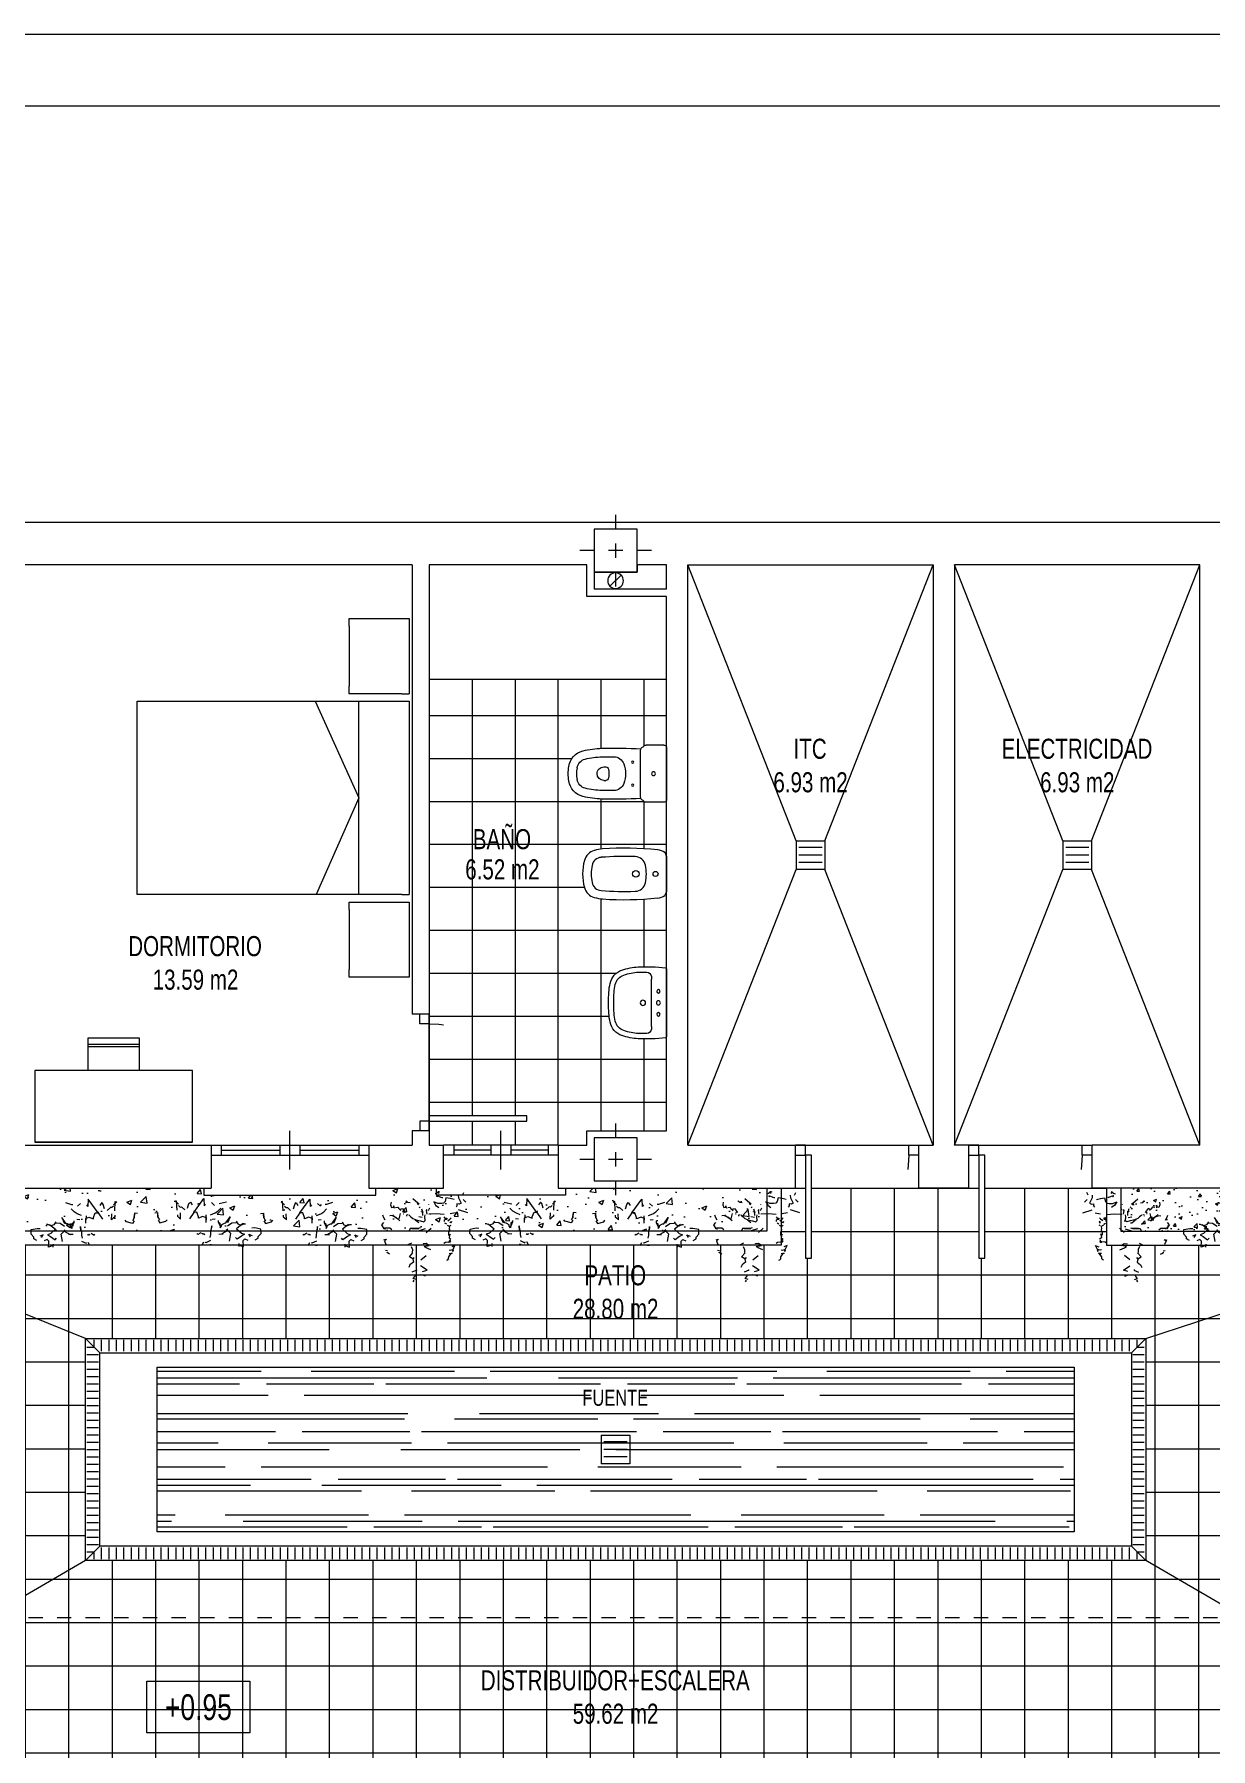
# Model space of a CAD drawing. Header units: millimetres. Extents: x 1426 to 1585, y -58 to 4.
# Drawn here: x 1448.2 to 1456.42, y -40 to -28.03 of the extents above; entities that cross this region are included whole.
import ezdxf
from ezdxf.enums import TextEntityAlignment as Align

# ---------------------------------------------------------------- set-up
doc = ezdxf.new("R2010")
doc.units = ezdxf.units.MM
doc.header["$LTSCALE"] = 0.35
for name, pattern in [('DASHDOT', [1, 0.5, -0.25, 0, -0.25]), ('HIDDEN', [0.375, 0.25, -0.125]), ('PUNTOS', [6.35, 0, -6.35])]:
    doc.linetypes.add(name, pattern=pattern)
doc.layers.add('AGUA', color=7, linetype='Continuous', lineweight=0, true_color=0xc1dff0)
doc.layers.add('VEGETACION', color=7, linetype='Continuous', lineweight=0, true_color=0x5c7a00)
for name, color, linetype, lineweight in [('BAJANTES', 9, 'Continuous', 0), ('BARRIDO_PUERTA', 251, 'PUNTOS', 0), ('CARPINTERIA', 4, 'Continuous', 0), ('ESCALERAS', 7, 'Continuous', 0), ('FORMATO', 7, 'Continuous', 0), ('GRAFISMOS', 8, 'DASHDOT', 0), ('MOBILIARIO', 7, 'Continuous', 0), ('MUEBLES', 7, 'Continuous', 0), ('MUROS', 1, 'Continuous', 0), ('OCULTO', 11, 'HIDDEN', 0), ('PENDIENTES', 250, 'Continuous', 0), ('PILARES', 7, 'Continuous', 0), ('SANITARIOS', 7, 'Continuous', 0), ('SOLERIA', 251, 'Continuous', 0), ('SUMIDEROS', 8, 'Continuous', 0), ('SUPERFICIES', 2, 'Continuous', 0), ('TEXTOS', 3, 'Continuous', 0), ('TRAMAS', 8, 'Continuous', 0)]:
    doc.layers.add(name, color=color, linetype=linetype, lineweight=lineweight)
doc.styles.add('SWIS721 Lt', font='swisscl.ttf')

# ---------------------------------------------------------------- blocks, each defined once
blk = doc.blocks.new('S BIDE1')
at = {"layer": 'SANITARIOS'}
blk.add_line((-0.125, 0), (0.125, 0), dxfattribs=at)
for centre, radius in [((0, -0.076), 0.0175), ((0, -0.214), 0.023)]:
    blk.add_circle(centre, radius, dxfattribs=at)
for centre, radius, start, end in [((2.062, -0.293), 2.242, 174.0757, 183.9117), ((-0.069, -0.071), 0.1, 143.7352, 174.0757), ((-0.125, -0.03), 0.03, 90, 143.7359), ((0.125, -0.03), 0.03, 36.2641, 90), ((0.069, -0.071), 0.1, 5.9243, 36.2648), ((-2.062, -0.293), 2.242, 356.0883, 5.9243), ((2.062, -0.293), 2.184, 178.0219, 184.2815), ((-0.046, -0.22), 0.075, 101.7302, 178.0219), ((0, -0.44), 0.3, 78.2698, 101.7302), ((0.046, -0.22), 0.075, 1.9781, 78.2698), ((-2.062, -0.293), 2.184, 355.7185, 1.9781), ((0.105, -0.426), 0.28, 183.9117, 195.9492), ((-0.046, -0.45), 0.07, 184.2815, 258.4376), ((0.046, -0.45), 0.07, 281.5624, 355.7185), ((-0.105, -0.426), 0.28, 344.0508, 356.0883), ((-0.068, -0.476), 0.1, 195.9492, 254.7244), ((0, -0.225), 0.36, 254.7244, 285.2756), ((0, -0.225), 0.3, 258.4376, 281.5624), ((0.069, -0.476), 0.1, 285.2756, 344.0508)]:
    blk.add_arc(centre, radius, start, end, dxfattribs=at)
blk = doc.blocks.new('S LAVABO1')
at = {"layer": 'SANITARIOS'}
for p, q in [((0.296, 0), (-0.296, 0)), ((-0.207, -0.13), (0.207, -0.13))]:
    blk.add_line(p, q, dxfattribs=at)
for centre, radius in [((-0.1, -0.07), 0.015), ((0, -0.07), 0.0175), ((0.1, -0.07), 0.015), ((0, -0.205), 0.023)]:
    blk.add_circle(centre, radius, dxfattribs=at)
for centre, radius, start, end in [((-0.296, -0.01), 0.01, 90, 173.6262), ((0.296, -0.01), 0.01, 6.3738, 90), ((1.185, -0.175), 1.5, 173.6262, 182.693), ((-0.227, -0.171), 0.04, 95.5937, 179.6995), ((-0.207, -0.38), 0.25, 90, 95.5937), ((0.207, -0.38), 0.25, 84.4063, 90), ((0.227, -0.171), 0.04, 0.3005, 84.4063), ((-1.185, -0.175), 1.5, 357.307, 6.3738), ((0.186, -0.222), 0.5, 182.693, 199.3406), ((1.186, -0.221), 1.454, 178.0234, 180.898), ((0.186, -0.222), 0.454, 182.693, 199.3406), ((-0.186, -0.222), 0.454, 340.6594, 357.307), ((-1.186, -0.221), 1.454, 359.102, 1.9766), ((-0.186, -0.222), 0.5, 340.6594, 357.307), ((-0.135, -0.335), 0.16, 199.3406, 257.4429), ((-0.135, -0.335), 0.114, 199.3406, 257.4429), ((-0.061, -0.003), 0.454, 257.4429, 266.4982), ((0.061, -0.003), 0.454, 273.5018, 282.5571), ((0.135, -0.335), 0.114, 282.5571, 340.6594), ((0.135, -0.335), 0.16, 282.5571, 340.6594), ((-0.061, -0.003), 0.5, 257.4429, 266.4982), ((0, 0.995), 1.5, 266.4982, 273.5018), ((0, 0.995), 1.454, 266.4982, 273.5018), ((0.061, -0.003), 0.5, 273.5018, 282.5571)]:
    blk.add_arc(centre, radius, start, end, dxfattribs=at)
blk = doc.blocks.new('S INODORO1')
at = {"layer": 'SANITARIOS'}
for p, q in [((0.188, 0), (-0.188, 0)), ((-0.2, -0.018), (-0.2, -0.141)), ((0.2, -0.018), (0.2, -0.141)), ((-0.192, -0.157), (-0.188, -0.162)), ((-0.164, -0.18), (0.164, -0.18)), ((0.192, -0.157), (0.188, -0.162)), ((-0.047, -0.437), (-0.047, -0.424)), ((0.047, -0.437), (0.047, -0.424))]:
    blk.add_line(p, q, dxfattribs=at)
blk.add_lwpolyline([(0.118, -0.367, 0.314585), (0.068, -0.297)], format="xyb", dxfattribs=at)
for centre, radius in [((0, -0.09), 0.0135), ((0, -0.09), 0.0135), ((-0.08, -0.236), 0.0075), ((0.08, -0.236), 0.0075)]:
    blk.add_circle(centre, radius, dxfattribs=at)
for centre, radius, start, end in [((0.18, -0.018), 0.02, 0, 65.6901), ((-0.18, -0.018), 0.02, 114.3099, 180), ((-0.181, -0.141), 0.019, 180, 235.0628), ((-0.164, -0.155), 0.025, 196.2152, 246.6224), ((5.322, -0.383), 5.5, 177.8638, 180.7095), ((-0.164, -0.155), 0.025, 246.6224, 270), ((0.164, -0.155), 0.025, 270, 293.3776), ((0.164, -0.155), 0.025, 293.3776, 343.7848), ((-5.322, -0.383), 5.5, 359.2905, 2.1362), ((0.181, -0.141), 0.019, 304.9372, 0), ((-0.043, -0.368), 0.075, 109.984, 179.8352), ((0, -0.485), 0.2, 70.016, 109.984), ((0.373, -0.444), 0.55, 180.7095, 194.5395), ((5.322, -0.383), 5.44, 179.8352, 180.7095), ((0.373, -0.444), 0.49, 180.7095, 194.5395), ((-0.027, -0.424), 0.02, 99.7151, 180), ((0, -0.437), 0.047, 180, 270), ((0, -0.582), 0.18, 80.2849, 99.7151), ((0, -0.437), 0.047, 270, 0), ((0.027, -0.424), 0.02, 0, 80.2849), ((-0.373, -0.444), 0.49, 345.4605, 359.2905), ((-5.322, -0.383), 5.44, 359.2905, 0.1648), ((-0.373, -0.444), 0.55, 345.4605, 359.2905), ((-0.03, -0.549), 0.134, 194.5395, 261.1838), ((-0.03, -0.549), 0.074, 194.5395, 261.1838), ((0.03, -0.549), 0.074, 278.8162, 345.4605), ((0.03, -0.549), 0.134, 278.8162, 345.4605), ((0, -0.355), 0.33, 261.1838, 278.8162), ((0, -0.355), 0.27, 261.1838, 278.8162)]:
    blk.add_arc(centre, radius, start, end, dxfattribs=at)
blk = doc.blocks.new('ARB PLANTA3')
at = {"layer": 'VEGETACION'}
for p, q in [((0.171, 0.309), (0.162, 0.309)), ((0.162, 0.309), (0.183, 0.288)), ((0.174, 0.246), (0.171, 0.309)), ((0.184, 0.278), (0.195, 0.267)), ((0.195, 0.267), (0.205, 0.268)), ((0.205, 0.268), (0.228, 0.248)), ((0.248, 0.26), (0.256, 0.291)), ((0.256, 0.291), (0.267, 0.302)), ((0.267, 0.302), (0.279, 0.282)), ((0.29, 0.24), (0.291, 0.23)), ((0.291, 0.23), (0.361, 0.327)), ((0.361, 0.327), (0.363, 0.275)), ((0.372, 0.286), (0.363, 0.275)), ((0.436, 0.278), (0.415, 0.298)), ((0.459, 0.238), (0.479, 0.259)), ((0.477, 0.291), (0.467, 0.29)), ((0.519, 0.302), (0.477, 0.291)), ((0.018, 0.228), (0.038, 0.229)), ((0.038, 0.229), (0.04, 0.197)), ((0.04, 0.197), (0.039, 0.219)), ((0.04, 0.197), (0.052, 0.177)), ((0.041, 0.176), (0.053, 0.156)), ((0.053, 0.156), (0.095, 0.169)), ((0.095, 0.169), (0.104, 0.179)), ((0.176, 0.214), (0.176, 0.203)), ((0.176, 0.203), (0.187, 0.194)), ((0.187, 0.194), (0.199, 0.183)), ((0.199, 0.183), (0.197, 0.226)), ((0.291, 0.23), (0.261, 0.186)), ((0.311, 0.231), (0.291, 0.23)), ((0.324, 0.2), (0.311, 0.231)), ((0.355, 0.201), (0.324, 0.189)), ((0.324, 0.189), (0.324, 0.2)), ((0.377, 0.191), (0.355, 0.201)), ((0.376, 0.212), (0.377, 0.181)), ((0.378, 0.16), (0.377, 0.191)), ((0.407, 0.213), (0.439, 0.226)), ((0.412, 0.106), (0.416, 0.133)), ((0.414, 0.126), (0.413, 0.115)), ((0.416, 0.131), (0.414, 0.126)), ((0.416, 0.133), (0.416, 0.136)), ((0.416, 0.136), (0.416, 0.131)), ((0.42, 0.183), (0.44, 0.184)), ((0.439, 0.226), (0.459, 0.238)), ((0.462, 0.174), (0.462, 0.163)), ((0.462, 0.163), (0.474, 0.133)), ((0.462, 0.163), (0.473, 0.154)), ((0.473, 0.154), (0.475, 0.122)), ((0.475, 0.122), (0.484, 0.134)), ((0.484, 0.143), (0.505, 0.155)), ((0.484, 0.134), (0.484, 0.143)), ((0.505, 0.155), (0.515, 0.156)), ((0.515, 0.156), (0.545, 0.199)), ((0.545, 0.199), (0.526, 0.156)), ((0.527, 0.136), (0.557, 0.158)), ((0.557, 0.158), (0.588, 0.159)), ((0.587, 0.169), (0.599, 0.149)), ((0.631, 0.15), (0.59, 0.116)), ((0.599, 0.149), (0.62, 0.14)), ((0.62, 0.14), (0.642, 0.15)), ((0.642, 0.15), (0.652, 0.151)), ((0.716, 0.122), (0.696, 0.121)), ((0.758, 0.114), (0.716, 0.122)), ((0.319, 0.076), (0.314, 0.082)), ((0.34, 0.088), (0.319, 0.076)), ((0.36, 0.078), (0.348, 0.082)), ((0.35, 0.003), (0.361, 0.025)), ((0.36, 0.078), (0.352, 0.077)), ((0.358, 0.082), (0.367, 0.076)), ((0.373, 0.021), (0.375, 0.023)), ((0.375, 0.018), (0.373, 0.021)), ((0.408, 0.034), (0.375, 0.018)), ((0.402, 0.006), (0.414, 0.006)), ((0.407, 0.075), (0.403, 0.054)), ((0.408, 0.096), (0.407, 0.075)), ((0.413, 0.115), (0.408, 0.096)), ((0.466, 0.079), (0.497, 0.081)), ((0.528, 0.104), (0.486, 0.08)), ((0.528, 0.114), (0.517, 0.103)), ((0.55, 0.083), (0.528, 0.104)), ((0.541, 0.03), (0.55, 0.083)), ((0.593, 0.043), (0.583, 0.054)), ((0.59, 0.116), (0.623, 0.086)), ((0.624, 0.065), (0.593, 0.043)), ((0.605, 0.012), (0.606, -0.008)), ((0.606, 0.002), (0.638, -0.007)), ((0.623, 0.086), (0.645, 0.077)), ((0.645, 0.077), (0.624, 0.065)), ((0.636, 0.034), (0.647, 0.046)), ((0.638, -0.007), (0.636, 0.034)), ((0.647, 0.046), (0.668, 0.036)), ((0.687, 0.059), (0.676, 0.079)), ((0.676, 0.079), (0.698, 0.069)), ((0.72, 0.038), (0.74, 0.05)), ((0.74, 0.061), (0.76, 0.082)), ((0.74, 0.05), (0.74, 0.061)), ((0.76, 0.082), (0.758, 0.114))]:
    blk.add_line(p, q, dxfattribs=at)
blk = doc.blocks.new('A$C11F77CA4')
at = {"layer": 'VEGETACION'}
for p, q in [((1.227, 0.615), (1.219, 0.613)), ((1.238, 0.623), (1.227, 0.615)), ((1.229, 0.597), (1.235, 0.6)), ((1.24, 0.593), (1.235, 0.6)), ((1.235, 0.6), (1.266, 0.587)), ((1.25, 0.628), (1.238, 0.623)), ((1.245, 0.616), (1.242, 0.632)), ((1.38, 0.604), (1.381, 0.585)), ((1.409, 0.605), (1.419, 0.622)), ((0.154, 0.559), (0.144, 0.558)), ((0.144, 0.558), (0.166, 0.537)), ((0.157, 0.495), (0.154, 0.559)), ((0.166, 0.527), (0.178, 0.517)), ((0.178, 0.517), (0.187, 0.517)), ((0.187, 0.517), (0.21, 0.498)), ((0.23, 0.509), (0.239, 0.54)), ((0.239, 0.54), (0.249, 0.552)), ((0.273, 0.48), (0.243, 0.436)), ((0.249, 0.552), (0.261, 0.532)), ((0.273, 0.48), (0.343, 0.577)), ((0.273, 0.489), (0.273, 0.48)), ((0.294, 0.481), (0.273, 0.48)), ((0.306, 0.449), (0.294, 0.481)), ((0.343, 0.577), (0.346, 0.524)), ((0.355, 0.536), (0.346, 0.524)), ((0.419, 0.528), (0.397, 0.547)), ((0.421, 0.475), (0.441, 0.487)), ((0.441, 0.487), (0.461, 0.509)), ((0.46, 0.54), (0.45, 0.54)), ((0.502, 0.552), (0.46, 0.54)), ((0.911, 0.555), (0.908, 0.536)), ((0.908, 0.536), (0.915, 0.518)), ((0.915, 0.518), (0.929, 0.52)), ((0.929, 0.52), (0.93, 0.53)), ((0.93, 0.53), (0.929, 0.523)), ((0.929, 0.523), (0.935, 0.514)), ((0.943, 0.519), (0.957, 0.52)), ((0.957, 0.52), (0.965, 0.516)), ((0.963, 0.513), (0.98, 0.498)), ((0.979, 0.507), (0.991, 0.512)), ((0.981, 0.507), (0.979, 0.507)), ((0.991, 0.512), (1.011, 0.483)), ((1.011, 0.488), (0.997, 0.48)), ((1.027, 0.553), (1.017, 0.564)), ((1.017, 0.564), (1.017, 0.557)), ((1.044, 0.551), (1.027, 0.553)), ((1.081, 0.563), (1.062, 0.578)), ((1.107, 0.541), (1.081, 0.563)), ((1.092, 0.546), (1.103, 0.536)), ((1.113, 0.516), (1.109, 0.523)), ((1.123, 0.489), (1.123, 0.491)), ((1.124, 0.509), (1.133, 0.484)), ((1.132, 0.463), (1.131, 0.493)), ((1.158, 0.497), (1.162, 0.504)), ((1.163, 0.472), (1.158, 0.497)), ((1.172, 0.539), (1.172, 0.537)), ((1.172, 0.498), (1.177, 0.507)), ((1.177, 0.507), (1.181, 0.516)), ((1.237, 0.545), (1.209, 0.557)), ((1.209, 0.557), (1.222, 0.534)), ((1.222, 0.534), (1.245, 0.519)), ((1.235, 0.595), (1.229, 0.597)), ((1.262, 0.546), (1.237, 0.545)), ((1.278, 0.549), (1.262, 0.546)), ((1.266, 0.587), (1.272, 0.587)), ((1.289, 0.559), (1.278, 0.549)), ((1.294, 0.586), (1.289, 0.559)), ((1.323, 0.581), (1.294, 0.586)), ((1.351, 0.575), (1.323, 0.581)), ((1.361, 0.481), (1.323, 0.475)), ((1.371, 0.53), (1.365, 0.521)), ((1.386, 0.542), (1.371, 0.544)), ((1.371, 0.544), (1.371, 0.53)), ((1.381, 0.585), (1.4, 0.548)), ((1.447, 0.48), (1.382, 0.501)), ((1.4, 0.548), (1.386, 0.542)), ((1.415, 0.573), (1.434, 0.556)), ((0, 0.477), (0.021, 0.478)), ((0.021, 0.478), (0.022, 0.447)), ((0.022, 0.447), (0.021, 0.469)), ((0.022, 0.447), (0.034, 0.426)), ((0.023, 0.426), (0.035, 0.406)), ((0.035, 0.406), (0.077, 0.419)), ((0.077, 0.419), (0.086, 0.429)), ((0.158, 0.464), (0.158, 0.453)), ((0.158, 0.453), (0.17, 0.443)), ((0.17, 0.443), (0.181, 0.433)), ((0.181, 0.433), (0.179, 0.475)), ((0.307, 0.438), (0.306, 0.449)), ((0.338, 0.451), (0.307, 0.438)), ((0.359, 0.441), (0.338, 0.451)), ((0.358, 0.461), (0.359, 0.431)), ((0.36, 0.409), (0.359, 0.441)), ((0.39, 0.463), (0.421, 0.475)), ((0.395, 0.364), (0.39, 0.346)), ((0.394, 0.355), (0.398, 0.383)), ((0.396, 0.376), (0.395, 0.364)), ((0.398, 0.381), (0.396, 0.376)), ((0.398, 0.383), (0.398, 0.385)), ((0.398, 0.385), (0.398, 0.381)), ((0.402, 0.433), (0.423, 0.434)), ((0.444, 0.424), (0.444, 0.413)), ((0.444, 0.413), (0.457, 0.383)), ((0.444, 0.413), (0.456, 0.404)), ((0.456, 0.404), (0.457, 0.372)), ((0.457, 0.372), (0.466, 0.383)), ((0.466, 0.393), (0.487, 0.405)), ((0.466, 0.383), (0.466, 0.393)), ((0.487, 0.405), (0.497, 0.405)), ((0.497, 0.405), (0.527, 0.448)), ((0.51, 0.363), (0.499, 0.353)), ((0.527, 0.448), (0.508, 0.406)), ((0.509, 0.385), (0.54, 0.407)), ((0.54, 0.407), (0.57, 0.409)), ((0.57, 0.418), (0.582, 0.398)), ((0.613, 0.399), (0.572, 0.366)), ((0.572, 0.366), (0.605, 0.336)), ((0.582, 0.398), (0.603, 0.389)), ((0.603, 0.389), (0.624, 0.4)), ((0.624, 0.4), (0.634, 0.4)), ((0.699, 0.372), (0.678, 0.371)), ((0.741, 0.364), (0.699, 0.372)), ((0.742, 0.332), (0.741, 0.364)), ((0.858, 0.413), (0.843, 0.398)), ((0.843, 0.398), (0.86, 0.369)), ((0.848, 0.388), (0.855, 0.387)), ((0.87, 0.366), (0.848, 0.388)), ((0.86, 0.446), (0.853, 0.464)), ((0.869, 0.429), (0.86, 0.446)), ((0.865, 0.369), (0.87, 0.366)), ((0.902, 0.373), (0.867, 0.373)), ((0.925, 0.463), (0.902, 0.46)), ((0.916, 0.363), (0.902, 0.373)), ((0.921, 0.463), (0.927, 0.468)), ((0.934, 0.456), (0.921, 0.46)), ((0.929, 0.461), (0.959, 0.44)), ((0.973, 0.424), (0.944, 0.45)), ((0.959, 0.44), (0.967, 0.438)), ((0.967, 0.438), (0.977, 0.477)), ((0.997, 0.473), (1.001, 0.473)), ((1.017, 0.467), (1.022, 0.465)), ((1.019, 0.46), (1.018, 0.458)), ((1.022, 0.465), (1.025, 0.47)), ((1.025, 0.47), (1.025, 0.468)), ((1.034, 0.468), (1.042, 0.459)), ((1.045, 0.372), (1.036, 0.351)), ((1.042, 0.459), (1.05, 0.453)), ((1.1, 0.371), (1.045, 0.372)), ((1.05, 0.453), (1.063, 0.442)), ((1.057, 0.371), (1.104, 0.372)), ((1.063, 0.442), (1.075, 0.436)), ((1.075, 0.436), (1.092, 0.43)), ((1.104, 0.411), (1.08, 0.429)), ((1.092, 0.43), (1.116, 0.424)), ((1.113, 0.377), (1.1, 0.371)), ((1.129, 0.448), (1.104, 0.453)), ((1.15, 0.37), (1.106, 0.356)), ((1.116, 0.424), (1.14, 0.418)), ((1.14, 0.418), (1.149, 0.428)), ((1.147, 0.452), (1.148, 0.466)), ((1.149, 0.428), (1.147, 0.452)), ((1.157, 0.343), (1.19, 0.374)), ((1.225, 0.475), (1.175, 0.472)), ((1.281, 0.47), (1.225, 0.475)), ((1.28, 0.452), (1.287, 0.444)), ((1.283, 0.421), (1.284, 0.431)), ((1.284, 0.431), (1.297, 0.44)), ((1.297, 0.44), (1.286, 0.436)), ((1.287, 0.444), (1.3, 0.443)), ((1.3, 0.402), (1.287, 0.409)), ((1.3, 0.443), (1.297, 0.432)), ((1.302, 0.394), (1.312, 0.389)), ((1.307, 0.426), (1.322, 0.436)), ((1.312, 0.389), (1.319, 0.384)), ((1.318, 0.363), (1.312, 0.344)), ((1.318, 0.363), (1.315, 0.361)), ((1.319, 0.384), (1.317, 0.375)), ((1.317, 0.375), (1.318, 0.363)), ((1.33, 0.445), (1.321, 0.436)), ((1.322, 0.413), (1.333, 0.421)), ((1.322, 0.391), (1.331, 0.394)), ((1.333, 0.421), (1.327, 0.409)), ((0.301, 0.325), (0.297, 0.332)), ((0.322, 0.338), (0.301, 0.325)), ((0.342, 0.327), (0.33, 0.331)), ((0.332, 0.253), (0.343, 0.274)), ((0.342, 0.327), (0.334, 0.327)), ((0.341, 0.332), (0.349, 0.325)), ((0.356, 0.27), (0.357, 0.272)), ((0.357, 0.268), (0.356, 0.27)), ((0.391, 0.284), (0.357, 0.268)), ((0.384, 0.255), (0.396, 0.256)), ((0.389, 0.325), (0.386, 0.304)), ((0.39, 0.346), (0.389, 0.325)), ((0.448, 0.329), (0.48, 0.33)), ((0.51, 0.353), (0.469, 0.33)), ((0.532, 0.332), (0.51, 0.353)), ((0.523, 0.28), (0.532, 0.332)), ((0.575, 0.293), (0.565, 0.303)), ((0.606, 0.315), (0.575, 0.293)), ((0.588, 0.262), (0.589, 0.241)), ((0.588, 0.252), (0.62, 0.242)), ((0.605, 0.336), (0.627, 0.327)), ((0.627, 0.327), (0.606, 0.315)), ((0.618, 0.284), (0.629, 0.295)), ((0.62, 0.242), (0.618, 0.284)), ((0.629, 0.295), (0.65, 0.285)), ((0.67, 0.308), (0.658, 0.328)), ((0.658, 0.328), (0.68, 0.318)), ((0.702, 0.288), (0.723, 0.299)), ((0.722, 0.31), (0.742, 0.332)), ((0.723, 0.299), (0.722, 0.31)), ((0.871, 0.295), (0.859, 0.289)), ((0.871, 0.29), (0.864, 0.285)), ((0.864, 0.285), (0.875, 0.259)), ((0.878, 0.295), (0.871, 0.29)), ((0.891, 0.356), (0.893, 0.359)), ((1.053, 0.268), (1.029, 0.258)), ((1.051, 0.245), (1.061, 0.225)), ((1.136, 0.265), (1.138, 0.267)), ((1.157, 0.266), (1.136, 0.265)), ((1.141, 0.246), (1.178, 0.253)), ((1.155, 0.237), (1.141, 0.246)), ((1.178, 0.253), (1.157, 0.266)), ((1.28, 0.268), (1.29, 0.276)), ((1.29, 0.276), (1.314, 0.278)), ((1.312, 0.344), (1.312, 0.326)), ((1.312, 0.326), (1.324, 0.332)), ((1.313, 0.273), (1.326, 0.29)), ((1.316, 0.276), (1.313, 0.273)), ((1.329, 0.284), (1.316, 0.276)), ((1.318, 0.322), (1.317, 0.306)), ((1.317, 0.306), (1.329, 0.297)), ((1.324, 0.332), (1.318, 0.322)), ((1.326, 0.29), (1.322, 0.289)), ((1.322, 0.271), (1.324, 0.274)), ((1.357, 0.252), (1.335, 0.244)), ((1.342, 0.221), (1.357, 0.252)), ((0.886, 0.216), (0.872, 0.219)), ((0.884, 0.204), (0.884, 0.207)), ((0.887, 0.202), (0.884, 0.204)), ((0.884, 0.204), (0.887, 0.202)), ((0.894, 0.196), (0.884, 0.204)), ((0.903, 0.193), (0.894, 0.196)), ((1.039, 0.174), (1.064, 0.201)), ((1.063, 0.159), (1.039, 0.174)), ((1.068, 0.136), (1.043, 0.119)), ((1.061, 0.225), (1.059, 0.205)), ((1.071, 0.168), (1.062, 0.157)), ((1.062, 0.157), (1.068, 0.136)), ((1.118, 0.153), (1.155, 0.183)), ((1.188, 0.222), (1.155, 0.237)), ((1.3, 0.15), (1.307, 0.153)), ((1.307, 0.153), (1.313, 0.159)), ((1.313, 0.159), (1.311, 0.157)), ((1.311, 0.157), (1.313, 0.159)), ((1.313, 0.162), (1.314, 0.174)), ((1.313, 0.159), (1.313, 0.162)), ((1.314, 0.174), (1.331, 0.197)), ((1.316, 0.223), (1.325, 0.22)), ((1.316, 0.198), (1.327, 0.199)), ((1.337, 0.199), (1.321, 0.194)), ((1.325, 0.22), (1.342, 0.225)), ((1.331, 0.197), (1.337, 0.199)), ((1.342, 0.225), (1.341, 0.219)), ((1.341, 0.212), (1.342, 0.221)), ((1.341, 0.219), (1.345, 0.218)), ((1.345, 0.218), (1.341, 0.212)), ((1.043, 0.119), (1.034, 0.1)), ((1.091, 0.08), (1.057, 0.067)), ((1.071, 0.01), (1.064, 0)), ((1.065, 0.023), (1.076, 0.037)), ((1.086, 0.016), (1.065, 0.023)), ((1.076, 0.037), (1.081, 0.046)), ((1.086, 0.083), (1.091, 0.08)), ((1.134, 0.045), (1.114, 0.048)), ((1.163, 0.08), (1.117, 0.111)), ((1.131, 0.071), (1.163, 0.08)), ((1.152, 0.038), (1.134, 0.045))]:
    blk.add_line(p, q, dxfattribs=at)
blk = doc.blocks.new('PILAR 30x30')
at = {"layer": 'GRAFISMOS', "ltscale": 0.5}
for p, q in [((0, 0.25), (0, -0.25)), ((0.25, 0), (-0.25, 0))]:
    blk.add_line(p, q, dxfattribs=at)
at = {"layer": 'PILARES'}
blk.add_lwpolyline([(0.15, -0.15), (0.15, 0.15), (-0.15, 0.15), (-0.15, -0.15)], close=True, dxfattribs=at)
blk = doc.blocks.new('SUMIDERO')
at = {"layer": 'SUMIDEROS'}
for p, q in [((0.1, 0.1), (-0.1, 0.1)), ((-0.1, -0.1), (-0.1, 0.1)), ((0.081, 0.052), (-0.081, 0.052)), ((0.081, 0), (-0.081, 0)), ((0.1, -0.1), (0.1, 0.1)), ((-0.1, -0.1), (0.1, -0.1)), ((0.081, -0.052), (-0.081, -0.052))]:
    blk.add_line(p, q, dxfattribs=at)
blk = doc.blocks.new('A$C70ED1BAF')
at = {"layer": 'MUEBLES'}
for p, q in [((0, 2.504), (0.42, 2.504)), ((0, 1.979), (0, 2.504)), ((0.42, 2.504), (0.42, 2.451)), ((0.42, 2.031), (0.42, 2.451)), ((0.053, 1.979), (0, 1.979)), ((0.053, 1.926), (0, 1.926)), ((0, 0.576), (0, 1.926)), ((0.42, 1.979), (0.053, 1.979)), ((0.053, 1.926), (1.9, 1.926)), ((0.352, 1.251), (0.651, 1.926)), ((0.352, 1.926), (0.352, 0.576)), ((0.42, 2.031), (0.42, 1.979)), ((1.9, 1.926), (1.9, 0.576)), ((0.656, 0.576), (0.352, 1.251)), ((0.053, 0.576), (0, 0.576)), ((0.053, 0.525), (0, 0.525)), ((0, 0), (0, 0.525)), ((1.9, 0.576), (0.053, 0.576)), ((0.053, 0.525), (0.42, 0.525)), ((0.42, 0.525), (0.42, 0.473)), ((0.42, 0.053), (0.42, 0.473)), ((0.42, 0), (0, 0)), ((0.42, 0.053), (0.42, 0))]:
    blk.add_line(p, q, dxfattribs=at)
blk = doc.blocks.new('bajante')
at = {"layer": 'BAJANTES'}
blk.add_line((-0.039, -0.039), (0.039, 0.039), dxfattribs=at)
blk.add_circle((0, 0), 0.055, dxfattribs=at)
blk = doc.blocks.new('mes')
at = {"layer": 'MUEBLES'}
for p, q in [((-0.18, 0.52), (-0.18, 0.746)), ((-0.18, 0.746), (0.18, 0.746)), ((0.18, 0.746), (0.18, 0.52)), ((-0.18, 0.688), (-0.18, 0.702)), ((-0.18, 0.702), (0.18, 0.702)), ((0.18, 0.688), (-0.18, 0.688)), ((-0.55, 0.52), (0.55, 0.52)), ((-0.55, 0.02), (-0.55, 0.52)), ((0.55, 0.52), (0.55, 0.02)), ((0.55, 0.02), (-0.55, 0.02)), ((-0.55, 0.02), (0.55, 0.02))]:
    blk.add_line(p, q, dxfattribs=at)
blk = doc.blocks.new('C VA080')
at = {"layer": 'CARPINTERIA'}
for p, q in [((0.4, 0), (0, 0)), ((0.07, 0), (0.07, -0.07)), ((0.33, 0), (0.33, -0.07)), ((0.4, -0.17), (0.4, 0.1)), ((0.8, 0), (0.4, 0)), ((0.47, 0), (0.47, -0.07)), ((0.73, 0), (0.73, -0.07)), ((0.4, -0.07), (0, -0.07)), ((0.33, -0.035), (0.07, -0.035)), ((0.8, -0.07), (0.4, -0.07)), ((0.73, -0.035), (0.47, -0.035)), ((-0.05, -0.35), (-0.05, -0.3)), ((0.85, -0.35), (-0.05, -0.35)), ((0.85, -0.3), (0.85, -0.35))]:
    blk.add_line(p, q, dxfattribs=at)
blk = doc.blocks.new('C P072')
at = {"layer": 'BARRIDO_PUERTA'}
blk.add_arc((0.068, -0.001), 0.722, 0.0689, 86.658, dxfattribs=at)
at = {"layer": 'CARPINTERIA'}
for p, q in [((0.07, 0.72), (0.11, 0.72)), ((0.07, 0), (0.07, 0.72)), ((0.11, 0.72), (0.11, 0)), ((0, 0), (0.07, 0)), ((0.11, 0), (0.07, 0)), ((0.07, 0), (0.07, -0.07)), ((0.79, 0), (0.79, -0.07)), ((0.86, 0), (0.79, 0)), ((0.07, -0.07), (0, -0.07)), ((0.79, -0.07), (0.86, -0.07))]:
    blk.add_line(p, q, dxfattribs=at)
blk = doc.blocks.new('A$C26967853')
at = {"layer": 'CARPINTERIA'}
for p, q in [((1.2, 0.45), (0, 0.45)), ((0, 0.45), (0, 0.4)), ((1.2, 0.4), (1.2, 0.45)), ((0.6, 0.27), (0.6, 0)), ((0.6, 0.17), (0.05, 0.17)), ((0.12, 0.1), (0.12, 0.17)), ((0.53, 0.135), (0.12, 0.135)), ((0.53, 0.1), (0.53, 0.17)), ((1.15, 0.17), (0.6, 0.17)), ((0.67, 0.1), (0.67, 0.17)), ((1.08, 0.135), (0.67, 0.135)), ((1.08, 0.1), (1.08, 0.17)), ((0.6, 0.1), (0.05, 0.1)), ((1.15, 0.1), (0.6, 0.1))]:
    blk.add_line(p, q, dxfattribs=at)

msp = doc.modelspace()

# ---------------------------------------------------------------- hatches: boundary and pattern name
at = {"layer": 'AGUA'}
h = msp.add_hatch(dxfattribs=at)
h.set_pattern_fill('AR-RROOF', color=256, scale=0.25, style=0)
h.set_pattern_definition([(0, (1452.26227, -37.91048), (0.55, 0.25), [3.75, -0.5, 1.25, -0.25]), (0, (1452.59477, -37.78548), (-0.25, 0.3325), [0.75, -0.0825, 1.5, -0.1875]), (0, (1452.38727, -37.69798), (1.3, 0.1675), [2, -0.35, 1, -0.25])])
h.paths.add_polyline_path([(1449.062, -37.335), (1455.463, -37.335), (1455.463, -38.485), (1449.062, -38.485)])
at = {"layer": 'SOLERIA'}
h = msp.add_hatch(dxfattribs=at)
h.set_pattern_fill('ANSI37', color=256, scale=2.4, angle=45, style=0)
h.set_pattern_definition([(90, (1450.96227, -35.78548), (-0.3, 6e-17), []), (180, (1450.96227, -35.78548), (-6e-17, -0.3), [])])
h.paths.add_polyline_path([(1450.962, -34.938), (1450.962, -35.581), (1451.643, -35.581, 0.396883)], flags=17)
h.paths.add_polyline_path([(1452.617, -35.029, -0.381994), (1452.61, -35.037, -0.039582), (1452.42, -35.043, -0.072767), (1452.306, -35.021, -0.259094), (1452.224, -34.928, -0.039532), (1452.215, -34.866, -0.030568), (1452.215, -34.719, -0.039532), (1452.224, -34.656, -0.259094), (1452.306, -34.563, -0.072767), (1452.42, -34.541, -0.039582), (1452.61, -34.547, -0.381994), (1452.617, -34.555), (1452.617, -34.017, -0.23886), (1452.605, -34.041, -0.133163), (1452.556, -34.06, -0.042944), (1452.171, -34.067, -0.052572), (1452.114, -34.057, -0.26223), (1452.045, -33.987, -0.1341), (1452.045, -33.797, -0.26223), (1452.114, -33.728, -0.052572), (1452.171, -33.717, -0.042944), (1452.556, -33.724, -0.133163), (1452.605, -33.743, -0.23886), (1452.617, -33.767), (1452.617, -33.38, -0.294743), (1452.599, -33.392), (1452.476, -33.392, -0.244989), (1452.46, -33.384), (1452.455, -33.38, -0.223559), (1452.439, -33.366, -0.012417), (1452.166, -33.37, -0.060418), (1452.035, -33.352, -0.299274), (1451.936, -33.243, -0.077088), (1451.936, -33.142, -0.299274), (1452.035, -33.032, -0.060418), (1452.166, -33.015, -0.012417), (1452.439, -33.018, -0.223559), (1452.455, -33.004), (1452.46, -33, -0.244989), (1452.476, -32.992), (1452.599, -32.992, -0.294743), (1452.617, -33.004), (1452.617, -32.534), (1450.962, -32.534), (1450.962, -34.872), (1450.962, -34.938, -0.396883), (1451.643, -35.581), (1451.643, -35.619), (1450.962, -35.619), (1450.962, -35.685), (1450.962, -35.785), (1451.062, -35.785), (1451.462, -35.785), (1451.862, -35.785), (1452.062, -35.785), (1452.062, -35.685), (1452.617, -35.685)])
h = msp.add_hatch(dxfattribs=at)
h.set_pattern_fill('ANSI37', color=256, scale=2.4267, angle=45, style=0)
h.set_pattern_definition([(90, (1449.35593, -40.63548), (-0.3033375, 6e-17), []), (180, (1449.35593, -40.63548), (-6e-17, -0.3033375), [])])
h.paths.add_polyline_path([(1434.543, -39.135), (1439.912, -39.135), (1439.912, -38.585), (1440.312, -38.585), (1440.312, -36.485), (1443.912, -36.485), (1443.912, -37.945), (1445.962, -37.945), (1445.962, -36.085), (1447.612, -36.085), (1447.612, -36.485), (1453.419, -36.485), (1453.419, -36.085), (1453.589, -36.085), (1453.589, -36.575), (1453.629, -36.575), (1453.629, -36.085), (1454.799, -36.085), (1454.799, -36.575), (1454.839, -36.575), (1454.839, -36.085), (1455.689, -36.085), (1455.689, -36.485), (1457.963, -36.485), (1457.963, -38.585), (1459.513, -38.585), (1459.513, -39.045), (1460.613, -39.045), (1460.613, -36.485), (1464.213, -36.485), (1464.213, -38.585), (1464.613, -38.585), (1464.613, -39.135), (1468.525, -39.135), (1468.525, -40.335), (1468.285, -40.335), (1468.285, -40.285), (1467.385, -40.285), (1467.385, -40.335), (1464.593, -40.335), (1464.593, -40.285), (1463.393, -40.285), (1463.393, -40.335), (1462.882, -40.335), (1462.882, -40.285), (1461.682, -40.285), (1461.682, -40.335), (1457.536, -40.335), (1457.536, -40.285), (1456.336, -40.285), (1456.336, -40.335), (1453.718, -40.335), (1453.718, -40.285), (1452.518, -40.285), (1452.518, -40.335), (1452.007, -40.335), (1452.007, -40.285), (1450.807, -40.285), (1450.807, -40.335), (1450.212, -40.335), (1450.212, -40.565), (1450.142, -40.565), (1450.142, -40.635), (1448.57, -40.635), (1448.57, -40.565), (1448.5, -40.565), (1448.5, -40.335), (1448.188, -40.335), (1448.188, -40.285), (1446.988, -40.285), (1446.988, -40.335), (1442.842, -40.335), (1442.842, -40.285), (1441.642, -40.285), (1441.642, -40.335), (1441.132, -40.335), (1441.132, -40.285), (1439.932, -40.285), (1439.932, -40.335), (1437.14, -40.335), (1437.14, -40.285), (1436.24, -40.285), (1436.24, -40.335), (1434.543, -40.335)])
h.paths.add_polyline_path([(1448.562, -37.135), (1455.963, -37.135), (1455.963, -38.685), (1448.562, -38.685)], flags=16)
h.paths.add_polyline_path([(1441.212, -37.135), (1442.912, -37.135), (1442.912, -38.535), (1441.212, -38.535)], flags=16)
h.paths.add_polyline_path([(1461.613, -37.135), (1463.313, -37.135), (1463.313, -38.535), (1461.613, -38.535)], flags=16)
at = {"layer": 'SUMIDEROS'}
h = msp.add_hatch(dxfattribs=at)
h.set_pattern_fill('ANSI31', color=256, scale=0.416, angle=45, style=0)
h.set_pattern_definition([(90, (1452.262265, -37.91048), (-0.052, 1e-17), [])])
h.paths.add_polyline_path([(1455.953, -37.145), (1448.572, -37.145), (1448.652, -37.225), (1455.873, -37.225)])
h = msp.add_hatch(dxfattribs=at)
h.set_pattern_fill('ANSI31', color=256, scale=0.40833, angle=315, style=0)
h.set_pattern_definition([(0, (1448.611843, -37.91048), (2e-17, 0.0510413), [])])
h.paths.add_polyline_path([(1448.652, -37.225), (1448.572, -37.145), (1448.572, -38.675), (1448.652, -38.595)])
h = msp.add_hatch(dxfattribs=at)
h.set_pattern_fill('ANSI31', color=256, scale=0.40833, angle=315, style=0)
h.set_pattern_definition([(180, (1455.91269, -37.91048), (-2e-17, 0.0510413), [])])
h.paths.add_polyline_path([(1455.873, -37.225), (1455.953, -37.145), (1455.953, -38.675), (1455.873, -38.595)])
h = msp.add_hatch(dxfattribs=at)
h.set_pattern_fill('ANSI31', color=256, scale=0.416, angle=45, style=0)
h.set_pattern_definition([(270, (1452.262265, -37.91048), (-0.052, -1e-17), [])])
h.paths.add_polyline_path([(1455.953, -38.675), (1448.572, -38.675), (1448.652, -38.595), (1455.873, -38.595)])
at = {"layer": 'TRAMAS', "linetype": 'PUNTOS'}
h = msp.add_hatch(dxfattribs=at)
h.set_pattern_fill('AR-CONC', color=256, scale=0.05, style=0)
h.set_pattern_definition([(50, (1448.61184, -37.91048), (0.35863, -0.031376), [0.0375, -0.4125]), (355, (1448.61184, -37.91048), (-0.069376, 0.376096), [0.03, -0.33]), (100.4514, (1448.64173, -37.9131), (0.289255, 0.34472), [0.03187, -0.35057]), (46.184, (1448.61184, -37.8105), (0.53362, -0.08276), [0.05625, -0.61875]), (96.636, (1448.6563, -37.8174), (0.46733, 0.48706), [0.047805, -0.525856]), (351.184, (1448.61184, -37.8105), (0.46733, 0.48706), [0.045, -0.495]), (21, (1448.66184, -37.83548), (0.298454, -0.20131), [0.0375, -0.4125]), (326, (1448.66184, -37.83548), (0.121658, 0.362575), [0.03, -0.33]), (71.451, (1448.6867, -37.85226), (0.420111, 0.161265), [0.03187, -0.35057]), (37.5, (1448.61184, -37.91048), (0.00608, 0.166447), [0, -0.326, 0, -0.335, 0, -0.33125]), (7.5, (1448.61184, -37.91048), (0.131535, 0.197206), [0, -0.191, 0, -0.3185, 0, -0.12625]), (327.5, (1448.50034, -37.91048), (0.2669112, -0.0112774), [0, -0.125, 0, -0.39, 0, -0.5175]), (317.5, (1448.45034, -37.91048), (0.291593, 0.050052), [0, -0.1625, 0, -0.259, 0, -0.3675])])
h.paths.add_polyline_path([(1453.319, -36.085), (1451.912, -36.085), (1451.912, -36.135), (1451.012, -36.135), (1451.012, -36.085), (1450.589, -36.085), (1450.589, -36.135), (1449.389, -36.135), (1449.389, -36.085), (1447.712, -36.085), (1447.712, -36.385), (1453.319, -36.385)])
h = msp.add_hatch(dxfattribs=at)
h.set_pattern_fill('AR-CONC', color=256, scale=0.03, style=0)
h.set_pattern_definition([(50, (1448.61184, -37.91048), (0.215178, -0.0188256), [0.0225, -0.2475]), (355, (1448.61184, -37.91048), (-0.0416254, 0.2256576), [0.018, -0.198]), (100.4514, (1448.62977, -37.91205), (0.173553, 0.206832), [0.019122, -0.2103426]), (46.1842, (1448.61184, -37.85048), (0.320172, -0.049656), [0.03375, -0.37125]), (96.6356, (1448.63852, -37.85462), (0.280399, 0.292235), [0.028683, -0.315514]), (351.1842, (1448.61184, -37.85048), (0.280399, 0.292236), [0.027, -0.297]), (21, (1448.64184, -37.86548), (0.179072, -0.1207857), [0.0225, -0.2475]), (326, (1448.64184, -37.86548), (0.0729946, 0.217545), [0.018, -0.198]), (71.4514, (1448.65677, -37.87555), (0.2520668, 0.096759), [0.019122, -0.2103426]), (37.5, (1448.61184, -37.91048), (0.00364796, 0.09986816), [0, -0.1956, 0, -0.201, 0, -0.19875]), (7.5, (1448.61184, -37.91048), (0.0789209, 0.1183235), [0, -0.1146, 0, -0.1911, 0, -0.07575]), (327.5, (1448.54494, -37.91048), (0.16014673, -0.00676646), [0, -0.075, 0, -0.234, 0, -0.3105]), (317.5, (1448.51494, -37.91048), (0.1749559, 0.0300315), [0, -0.0975, 0, -0.1554, 0, -0.2205])])
h.paths.add_polyline_path([(1459.413, -37.925), (1459.413, -38.485), (1458.063, -38.485), (1458.063, -36.385), (1455.789, -36.385), (1455.789, -36.085), (1456.996, -36.085), (1456.996, -36.135), (1458.196, -36.135), (1458.196, -36.085), (1458.363, -36.085), (1458.363, -37.925)])

# ---------------------------------------------------------------- linework, layer by layer
at = {"layer": 'ESCALERAS', "lineweight": 0}
for p, q in [((1452.412, -31.785), (1452.112, -31.785)), ((1452.112, -31.785), (1452.112, -31.905)), ((1452.412, -31.735), (1452.412, -31.785)), ((1452.617, -31.735), (1452.412, -31.735)), ((1452.617, -31.905), (1452.617, -31.735)), ((1452.617, -31.905), (1452.112, -31.905))]:
    msp.add_line(p, q, dxfattribs=at)
at = {"layer": 'ESCALERAS'}
for p, q in [((1453.319, -36.085), (1453.319, -36.385)), ((1453.419, -36.085), (1453.419, -36.485)), ((1455.689, -36.085), (1455.689, -36.485)), ((1455.789, -36.085), (1455.789, -36.385)), ((1453.319, -36.385), (1447.712, -36.385)), ((1455.789, -36.385), (1458.063, -36.385)), ((1453.419, -36.485), (1447.612, -36.485)), ((1455.689, -36.485), (1457.963, -36.485))]:
    msp.add_line(p, q, dxfattribs=at)
for points in [[(1448.662, -37.235), (1455.863, -37.235), (1455.863, -38.585), (1448.662, -38.585)], [(1449.062, -37.335), (1455.463, -37.335), (1455.463, -38.485), (1449.062, -38.485)]]:
    msp.add_lwpolyline(points, close=True, dxfattribs=at)
at = {"layer": 'FORMATO'}
msp.add_lwpolyline([(1478.459, -28.03), (1478.459, -57.73), (1425.959, -57.73), (1425.959, -28.03)], close=True, dxfattribs=at)
at = {"layer": 'FORMATO', "color": 1}
msp.add_lwpolyline([(1477.959, -28.53), (1477.959, -57.23), (1426.459, -57.23), (1426.459, -28.53)], close=True, dxfattribs=at)
at = {"layer": 'MUROS', "lineweight": 0}
for p, q in [((1430.364, -31.435), (1474.164, -31.435)), ((1450.842, -31.735), (1447.463, -31.735)), ((1450.842, -31.735), (1450.842, -34.872)), ((1452.062, -31.735), (1450.962, -31.735)), ((1450.962, -31.735), (1450.962, -34.872)), ((1452.062, -31.955), (1452.062, -31.735)), ((1452.767, -31.735), (1454.479, -31.735)), ((1452.767, -35.785), (1452.767, -31.735)), ((1456.341, -31.735), (1454.629, -31.735)), ((1456.341, -35.785), (1456.341, -31.735)), ((1452.617, -31.955), (1452.062, -31.955)), ((1450.962, -34.872), (1450.842, -34.872)), ((1450.962, -35.685), (1450.842, -35.685)), ((1450.842, -35.685), (1450.842, -35.785)), ((1450.962, -35.685), (1450.962, -35.785)), ((1452.767, -35.785), (1453.519, -35.785)), ((1453.519, -36.085), (1453.519, -35.785)), ((1454.379, -35.785), (1454.479, -35.785)), ((1454.379, -36.085), (1454.379, -35.785)), ((1454.729, -35.785), (1454.629, -35.785)), ((1454.729, -36.085), (1454.729, -35.785)), ((1455.589, -36.085), (1455.589, -35.785)), ((1456.341, -35.785), (1455.589, -35.785)), ((1447.267, -36.085), (1449.439, -36.085)), ((1450.539, -36.085), (1450.559, -36.085)), ((1450.539, -36.085), (1451.062, -36.085)), ((1451.862, -36.085), (1453.519, -36.085)), ((1454.729, -36.085), (1454.379, -36.085)), ((1457.046, -36.085), (1455.589, -36.085))]:
    msp.add_line(p, q, dxfattribs=at)
at = {"layer": 'MUROS'}
for p, q in [((1454.479, -31.735), (1454.479, -35.785)), ((1454.629, -31.735), (1454.629, -35.785)), ((1452.617, -35.685), (1452.617, -31.955)), ((1449.439, -35.785), (1449.439, -36.085)), ((1450.539, -35.785), (1450.539, -36.085)), ((1450.539, -35.785), (1450.842, -35.785)), ((1450.962, -35.785), (1451.062, -35.785)), ((1451.062, -36.085), (1451.062, -35.785)), ((1451.862, -35.785), (1451.862, -36.085)), ((1451.862, -35.785), (1452.062, -35.785)), ((1452.062, -35.785), (1452.062, -35.685)), ((1452.062, -35.685), (1452.617, -35.685))]:
    msp.add_line(p, q, dxfattribs=at)
at = {"layer": 'MUROS', "lineweight": 0}
msp.add_lwpolyline([(1448.133, -35.785), (1449.439, -35.785)], dxfattribs=at)
at = {"layer": 'OCULTO'}
msp.add_line((1457.063, -39.085), (1447.462, -39.085), dxfattribs=at)
at = {"layer": 'PENDIENTES'}
for p, q in [((1453.523, -33.66), (1452.767, -31.735)), ((1453.723, -33.66), (1454.479, -31.735)), ((1455.385, -33.66), (1454.629, -31.735)), ((1455.585, -33.66), (1456.341, -31.735)), ((1452.767, -35.785), (1453.523, -33.86)), ((1454.479, -35.785), (1453.723, -33.86)), ((1454.629, -35.785), (1455.385, -33.86)), ((1456.341, -35.785), (1455.585, -33.86)), ((1453.519, -35.785), (1454.379, -35.785)), ((1454.729, -35.785), (1455.589, -35.785)), ((1448.562, -37.135), (1445.962, -36.085)), ((1455.963, -37.135), (1457.963, -36.485)), ((1448.562, -38.685), (1445.737, -40.335)), ((1458.788, -40.335), (1455.963, -38.685))]:
    msp.add_line(p, q, dxfattribs=at)
at = {"layer": 'SANITARIOS'}
msp.add_line((1452.617, -32.534), (1450.962, -32.534), dxfattribs=at)
at = {"layer": 'SOLERIA'}
for p, q in [((1450.962, -35.685), (1450.962, -34.872)), ((1453.519, -36.085), (1453.589, -36.085)), ((1453.629, -36.085), (1454.379, -36.085)), ((1454.729, -36.085), (1454.799, -36.085)), ((1454.839, -36.085), (1455.589, -36.085))]:
    msp.add_line(p, q, dxfattribs=at)
msp.add_lwpolyline([(1448.562, -37.135), (1455.963, -37.135), (1455.963, -38.685), (1448.562, -38.685)], close=True, dxfattribs=at)
at = {"layer": 'SUMIDEROS'}
for p, q in [((1448.562, -37.135), (1448.662, -37.235)), ((1455.863, -37.235), (1455.963, -37.135)), ((1448.662, -38.585), (1448.562, -38.685)), ((1455.863, -38.585), (1455.963, -38.685))]:
    msp.add_line(p, q, dxfattribs=at)
msp.add_lwpolyline([(1448.562, -37.135), (1455.963, -37.135), (1455.963, -38.685), (1448.562, -38.685)], close=True, dxfattribs=at)
at = {"layer": 'TEXTOS', "color": 9}
msp.add_lwpolyline([(1449.709, -39.529), (1449.709, -39.889), (1448.991, -39.889), (1448.991, -39.529)], close=True, dxfattribs=at)

# ---------------------------------------------------------------- block references
at = {"layer": 'BAJANTES', "xscale": -1, "rotation": 90}
msp.add_blockref('bajante', (1452.262, -31.845), dxfattribs=at)
at = {"layer": 'CARPINTERIA', "xscale": -0.9456530098937037, "yscale": 0.9456530098936469, "zscale": 0.9456530098936341, "rotation": 270}
msp.add_blockref('C P072', (1450.962, -35.685), dxfattribs=at)
at = {"layer": 'CARPINTERIA'}
for name, p, rotation in [('A$C26967853', (1450.589, -35.685), 180), ('C VA080', (1451.062, -35.785), 359.9999999999707)]:
    msp.add_blockref(name, p, dxfattribs=dict(at, rotation=rotation))
at = {"layer": 'CARPINTERIA', "xscale": -1, "rotation": 180}
for p in [(1453.519, -35.855), (1454.729, -35.855)]:
    msp.add_blockref('C P072', p, dxfattribs=at)
at = {"layer": 'MOBILIARIO', "xscale": -1}
msp.add_blockref('mes', (1448.759, -35.785), dxfattribs=at)
at = {"layer": 'MUEBLES', "rotation": 180}
msp.add_blockref('A$C70ED1BAF', (1450.822, -32.109), dxfattribs=at)
at = {"layer": 'PILARES'}
for p in [(1452.262, -31.635), (1452.262, -35.885)]:
    msp.add_blockref('PILAR 30x30', p, dxfattribs=at)
at = {"layer": 'SANITARIOS', "xscale": -1, "rotation": 270}
msp.add_blockref('S INODORO1', (1452.617, -33.192), dxfattribs=at)
at = {"layer": 'SANITARIOS', "rotation": 270}
msp.add_blockref('S BIDE1', (1452.617, -33.892), dxfattribs=at)
at = {"layer": 'SANITARIOS', "xscale": -0.8000000000000114, "yscale": 0.8000000000000114, "zscale": 0.8, "rotation": 270}
msp.add_blockref('S LAVABO1', (1452.617, -34.792), dxfattribs=at)
at = {"layer": 'SUMIDEROS', "xscale": -1, "rotation": 180}
for p in [(1453.623, -33.76), (1455.485, -33.76), (1452.262, -37.91)]:
    msp.add_blockref('SUMIDERO', p, dxfattribs=at)
at = {"layer": 'VEGETACION', "xscale": -1}
for name, p in [('A$C11F77CA4', (1448.924, -36.739)), ('A$C11F77CA4', (1456.97, -36.739)), ('ARB PLANTA3', (1452.004, -36.485))]:
    msp.add_blockref(name, p, dxfattribs=at)
at = {"layer": 'VEGETACION'}
for name, p in [('A$C11F77CA4', (1449.784, -36.739)), ('A$C11F77CA4', (1452.102, -36.739)), ('ARB PLANTA3', (1449.027, -36.485))]:
    msp.add_blockref(name, p, dxfattribs=at)

# ---------------------------------------------------------------- texts
at = {"layer": 'SUPERFICIES', "style": 'SWIS721 Lt'}
for s, p in [('6.93 m2', (1453.623, -33.182)), ('6.93 m2', (1455.485, -33.182)), ('6.52 m2', (1451.472, -33.79)), ('13.59 m2', (1449.33, -34.56)), ('28.80 m2', (1452.262, -36.858)), ('59.62 m2', (1452.262, -39.685))]:
    msp.add_text(s, height=0.14, dxfattribs=at).set_placement(p, align=Align.TOP_CENTER)
at = {"layer": 'TEXTOS', "style": 'SWIS721 Lt'}
for s, height, p in [('ITC', 0.14, (1453.62, -33.018)), ('ELECTRICIDAD', 0.14, (1455.483, -33.018)), ('BAÑO', 0.14, (1451.469, -33.631)), ('DORMITORIO', 0.14, (1449.327, -34.396)), ('PATIO', 0.14, (1452.26, -36.694)), ('DISTRIBUIDOR+ESCALERA', 0.14, (1452.26, -39.522)), ('+0.95', 0.18, (1449.35, -39.709))]:
    msp.add_text(s, height=height, dxfattribs=at).set_placement(p, align=Align.MIDDLE)
at = {"layer": 'TEXTOS', "color": 7, "style": 'SWIS721 Lt'}
msp.add_text('FUENTE', height=0.112, dxfattribs=at).set_placement((1452.26, -37.55), align=Align.MIDDLE)

doc.saveas('drawing.dxf')
